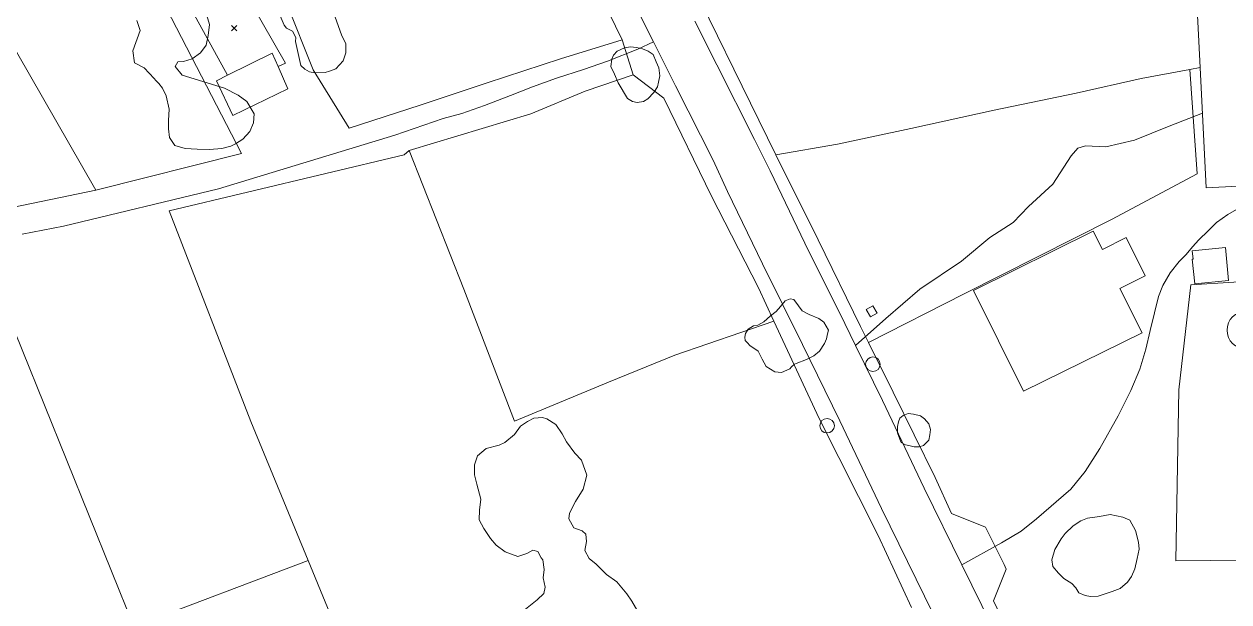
# Model space of a CAD drawing. Header units: metres. Extents: x 4652992 to 4879070, y 2074171 to 2309877.
# Drawn here: x 4653611.2 to 4653738.8, y 2306370.4 to 2306431.7 of the extents above; entities that cross this region are included whole.
import ezdxf

# ---------------------------------------------------------------- set-up
doc = ezdxf.new("R2010")
doc.units = ezdxf.units.M
doc.header["$MEASUREMENT"] = 0
doc.linetypes.add('DGN Style 3', pattern=[92.779933, 66.271381, -26.508552])
doc.layers.get('0').update_dxf_attribs({"color": 4, "lineweight": 0})
for name, color, linetype, lineweight in [('Level 14', 6, 'Continuous', 0), ('Level 18', 5, 'Continuous', 0), ('Level 20', 30, 'DGN Style 3', 0), ('Level 30', 5, 'Continuous', 0), ('Level 31', 38, 'Continuous', 0), ('Level 37', 3, 'Continuous', 0), ('Level 38', 3, 'Continuous', 0), ('Level 40', 1, 'Continuous', 0), ('Level 61', 4, 'Continuous', 0), ('Level 62', 4, 'Continuous', 0), ('Level 63', 3, 'Continuous', 0)]:
    doc.layers.add(name, color=color, linetype=linetype, lineweight=lineweight)

# ---------------------------------------------------------------- blocks, each defined once
blk = doc.blocks.new('POSTE')
at = {"color": 0, "linetype": 'ByBlock', "lineweight": -2}
blk.add_circle((0, 0), 0.77, dxfattribs=at)
blk = doc.blocks.new('TANQUE')
at = {"color": 0, "linetype": 'ByBlock', "lineweight": -2, "ltscale": 10}
blk.add_circle((0, 0), 2, dxfattribs=at)
blk = doc.blocks.new('COTA')
at = {"color": 0, "linetype": 'ByBlock', "lineweight": -2, "ltscale": 10}
for p, q in [((0, 0), (-1.419522, -1.408457)), ((-1.408457, 1.419522), (0, 0)), ((1.419522, 1.408457), (0, 0)), ((0, 0), (1.408457, -1.419522))]:
    blk.add_line(p, q, dxfattribs=at)

msp = doc.modelspace()

# ---------------------------------------------------------------- linework, layer by layer
at = {"layer": 'Level 18', "color": 30}
for points in [[(4653710.242689, 2306363.486932, 1426.375225), (4653702.023244, 2306380.285902, 1427.043853), (4653697.598193, 2306389.580819, 1427.369086), (4653693.647065, 2306397.684758, 1427.504545), (4653689.403111, 2306406.236019, 1427.781527), (4653685.709597, 2306413.913902, 1427.941581), (4653684.165232, 2306417.22654, 1428.009909), (4653680.184834, 2306425.117749, 1428.251859), (4653677.846353, 2306429.784426, 1428.316116), (4653674.675884, 2306436.104117, 1428.393662)], [(4653682.226097, 2306431.981661, 1428.375729), (4653684.562697, 2306427.318739, 1428.249282), (4653688.54428, 2306419.425181, 1428.040236), (4653690.215349, 2306416.081434, 1427.957716), (4653693.895533, 2306408.431261, 1427.763163), (4653698.133638, 2306399.891786, 1427.551654), (4653699.265166, 2306397.570973, 1427.479955), (4653702.102687, 2306391.75109, 1427.300155), (4653706.52624, 2306382.45932, 1427.036262), (4653710.520956, 2306374.294887, 1426.707362), (4653714.739392, 2306365.673211, 1426.457981), (4653720.637683, 2306353.464386, 1426.109401), (4653725.90008, 2306342.537204, 1425.852397), (4653730.915603, 2306331.946354, 1425.652515), (4653734.080399, 2306325.337785, 1425.520615), (4653735.582141, 2306322.207072, 1425.494453), (4653736.77057, 2306319.713013, 1425.474322), (4653738.03723, 2306316.883366, 1425.411725), (4653739.18196, 2306314.334364, 1425.367834)]]:
    msp.add_polyline3d(points, dxfattribs=at)
at = {"layer": 'Level 20', "linetype": 'Continuous'}
for points in [[(4653677.846353, 2306429.784426, 1428.7), (4653676.180416, 2306429.00386, 1429.2), (4653672.970488, 2306427.722606, 1429.55), (4653670.432484, 2306426.823736, 1429.65), (4653667.598006, 2306425.91094, 1429.8), (4653665.035943, 2306425.012255, 1430), (4653662.696097, 2306424.09477, 1430.25), (4653659.968642, 2306423.015098, 1430.45), (4653657.554754, 2306422.175884, 1430.61), (4653655.593509, 2306421.650868, 1430.5952), (4653650.463192, 2306419.891929, 1430.2952), (4653631.769931, 2306414.180866, 1432.2952), (4653615.366996, 2306410.221896, 1433.2952), (4653610.982096, 2306409.361819, 1433.4952)], [(4653699.265166, 2306397.570973, 1427.48), (4653702.465396, 2306400.447076, 1427.6692), (4653706.054412, 2306403.534715, 1427.5692), (4653710.471441, 2306406.525767, 1427.2692), (4653713.479278, 2306409.021811, 1426.8692), (4653715.944391, 2306410.617058, 1426.5692), (4653717.573068, 2306412.327989, 1426.5692), (4653720.153447, 2306414.681651, 1426.3692), (4653722.104147, 2306417.69963, 1425.9692), (4653722.791958, 2306418.497201, 1425.8692), (4653723.605175, 2306418.74913, 1425.7692), (4653725.779269, 2306418.642423, 1425.7692), (4653728.819467, 2306419.341014, 1425.6692), (4653732.467933, 2306420.821127, 1425.5692), (4653735.997644, 2306422.192989, 1425.5692)], [(4653710.520956, 2306374.294887, 1426.992072), (4653714.713086, 2306376.65895, 1426.983894), (4653716.80195, 2306377.871985, 1426.983894), (4653718.424207, 2306379.179442, 1426.983894), (4653722.050621, 2306382.333513, 1426.983894), (4653723.574417, 2306384.212607, 1426.933895), (4653725.129823, 2306386.637665, 1426.833895), (4653727.094117, 2306390.116993, 1426.783894), (4653728.404778, 2306392.790186, 1426.733894), (4653729.365406, 2306395.078498, 1426.683895), (4653730.015897, 2306397.171333, 1426.683895), (4653730.458138, 2306399.171944, 1426.683895), (4653730.925483, 2306401.033256, 1426.683895), (4653731.363693, 2306402.756943, 1426.633895), (4653731.79891, 2306403.945595, 1426.583895), (4653732.591012, 2306405.294319, 1426.483894), (4653733.535051, 2306406.461025, 1426.433895), (4653734.253496, 2306407.191173, 1426.383895), (4653734.977131, 2306408.081348, 1426.183895), (4653735.596761, 2306408.72467, 1426.133895), (4653736.647841, 2306409.754762, 1426.033894), (4653737.500817, 2306410.61071, 1425.933895), (4653738.705684, 2306411.467882, 1425.783894), (4653739.844166, 2306412.132899, 1425.683895)]]:
    msp.add_polyline3d(points, dxfattribs=at)
at = {"layer": 'Level 30', "color": 1, "elevation": 1427.655991, "flags": 128}
msp.add_lwpolyline([(4653743.845399, 2306414.666418), (4653736.396736, 2306414.293566), (4653735.751887, 2306427.057392), (4653735.190779, 2306438.163666), (4653745.993721, 2306438.919091), (4653746.050374, 2306438.025951), (4653747.499082, 2306415.187189), (4653747.520447, 2306414.850377), (4653743.845399, 2306414.666418)], dxfattribs=at)
at = {"layer": 'Level 30', "color": 1}
for points in [[(4653639.115433, 2306424.805071, 1432.838304), (4653633.288172, 2306421.974163, 1433.038305), (4653631.56384, 2306425.645011, 1433.038305), (4653632.739894, 2306426.232198, 1433.038305), (4653637.45978, 2306428.58877, 1433.038305), (4653638.087706, 2306427.153757, 1432.962452), (4653639.115433, 2306424.805071, 1432.838304)], [(4653724.44643, 2306409.706936, 1429.605991), (4653725.415607, 2306407.759884, 1429.605991), (4653727.922233, 2306409.007597, 1429.005992), (4653729.941581, 2306404.950775, 1429.005992), (4653727.268317, 2306403.620115, 1429.555992), (4653729.611445, 2306398.912827, 1429.505992), (4653717.066869, 2306392.727598, 1429.605991), (4653711.758766, 2306403.391447, 1429.605991), (4653724.44643, 2306409.706936, 1429.605991)]]:
    msp.add_polyline3d(points, dxfattribs=at)
at = {"layer": 'Level 31', "elevation": 1428.355991, "flags": 128}
for points in [[(4653738.750914, 2306404.459338), (4653735.18919, 2306404.103685), (4653734.9277, 2306406.722402), (4653735.015561, 2306406.731176), (4653734.92783, 2306407.609771), (4653738.455648, 2306407.962038), (4653738.750914, 2306404.459338)], [(4653701.534932, 2306400.998851), (4653700.833843, 2306400.601947), (4653700.391646, 2306401.405064), (4653701.097334, 2306401.793616), (4653701.534932, 2306400.998851)]]:
    msp.add_lwpolyline(points, dxfattribs=at)
at = {"layer": 'Level 37'}
for points in [[(4653516.611392, 2306434.437162, 1432.9159), (4653506.32254, 2306445.643332, 1436.9159), (4653497.112978, 2306456.474469, 1440.2159), (4653476.767489, 2306476.020445, 1445.5159), (4653457.573586, 2306495.465978, 1447.3159), (4653447.991205, 2306504.566583, 1447.5159), (4653442.296653, 2306508.105005, 1447.9159), (4653416.49711, 2306488.150733, 1450.2827), (4653428.328386, 2306473.831061, 1449.0827), (4653445.453213, 2306449.055497, 1446.6827), (4653456.643227, 2306431.729967, 1444.3827), (4653466.077303, 2306416.375853, 1441.0827), (4653470.607451, 2306409.566023, 1437.9827), (4653472.185595, 2306406.547383, 1437.9827), (4653476.40877, 2306398.505812, 1440.0827), (4653479.007622, 2306393.959132, 1441.1827), (4653482.320297, 2306386.373971, 1442.2584), (4653511.714346, 2306392.028407, 1441.3827), (4653526.440558, 2306394.956685, 1440.1827), (4653546.738718, 2306398.748562, 1439.0845), (4653554.1645, 2306400.135764, 1438.6827), (4653590.836264, 2306408.24265, 1436.0827), (4653618.768789, 2306414.027143, 1434.082695)], [(4653690.811628, 2306417.783358, 1429.405991), (4653688.141224, 2306423.260314, 1429.7), (4653682.877551, 2306434.027157, 1429.905991), (4653679.236219, 2306441.24924, 1430.055992), (4653675.491759, 2306448.666665, 1430.055992), (4653672.760995, 2306454.105275, 1430.099941), (4653669.27841, 2306461.041217, 1430.155991), (4653665.793088, 2306468.388983, 1429.955992), (4653663.077963, 2306473.716255, 1429.555992), (4653661.273215, 2306477.41342, 1428.905991), (4653659.49208, 2306481.045787, 1428.055992), (4653657.780169, 2306484.76696, 1427.655991), (4653653.647973, 2306493.545317, 1427.405991), (4653652.633495, 2306495.409291, 1427.27512), (4653651.710053, 2306497.105997, 1427.155991)], [(4653618.768847, 2306414.027041, 1434.0827), (4653634.222119, 2306417.946317, 1432.8827), (4653625.22111, 2306435.388488, 1432.1827), (4653631.331321, 2306438.527504, 1432.0827), (4653630.200442, 2306441.769453, 1431.7827), (4653632.519057, 2306448.301702, 1431.7827), (4653624.775863, 2306463.914834, 1429.0827), (4653622.616841, 2306470.348532, 1426.7827), (4653620.31977, 2306475.569037, 1425.4827), (4653617.577526, 2306482.123821, 1425.4827), (4653597.064783, 2306475.991584, 1427.082741), (4653587.047692, 2306466.111183, 1427.382741), (4653591.061625, 2306459.921106, 1427.48274), (4653597.616956, 2306450.155459, 1430.382741), (4653604.852495, 2306438.375813, 1432.98274), (4653618.768789, 2306414.027143, 1434.082695), (4653618.768847, 2306414.027041, 1434.0827)], [(4653674.546217, 2306429.97876, 1429.555992), (4653668.014856, 2306427.962207, 1430.505992), (4653660.230947, 2306425.424761, 1431.405991), (4653653.135481, 2306423.04866, 1431.655991), (4653645.623696, 2306420.609482, 1432.106), (4653641.799881, 2306426.818051, 1432.5), (4653639.028932, 2306433.798534, 1432.5), (4653642.273359, 2306435.28432, 1432.406), (4653644.914435, 2306436.494369, 1432.205992), (4653657.147278, 2306442.707557, 1431.205992), (4653660.91806, 2306444.626122, 1430.905991), (4653664.875922, 2306446.590461, 1430.755992), (4653666.556035, 2306446.083918, 1430.655991), (4653667.172973, 2306445.549217, 1430.655991), (4653669.510613, 2306440.304768, 1430.655991), (4653674.546217, 2306429.97876, 1429.555992)], [(4653735.751887, 2306427.057392, 1426.705992), (4653734.667532, 2306426.853438, 1426.705992), (4653729.517005, 2306425.884688, 1426.705992), (4653722.631962, 2306424.345761, 1427.005992), (4653713.929196, 2306422.513468, 1427.505992), (4653705.104561, 2306420.590205, 1427.955992), (4653697.345328, 2306418.932386, 1428.555992), (4653690.811628, 2306417.783358, 1429.405991)], [(4653654.884395, 2306341.75573, 1432.7106), (4653649.965154, 2306353.628758, 1432.282741), (4653641.273707, 2306374.760241, 1432.930681), (4653635.209804, 2306389.503388, 1433.382741), (4653626.535399, 2306411.849191, 1433.382741), (4653651.457135, 2306417.773225, 1432.082741), (4653651.983498, 2306418.261044, 1431.756), (4653664.865922, 2306422.148545, 1430.956), (4653670.62666, 2306424.551042, 1430.656), (4653675.705062, 2306426.280847, 1429.906), (4653678.950946, 2306423.799453, 1430.055992), (4653684.002647, 2306413.419369, 1429.655991), (4653688.973554, 2306403.674634, 1430.683895), (4653690.605349, 2306400.156047, 1430.747417), (4653695.39569, 2306389.826792, 1430.933895), (4653701.654278, 2306377.410333, 1429.833895), (4653705.198365, 2306369.802108, 1428.983894)], [(4653700.637189, 2306397.876138, 1429.184716), (4653710.767606, 2306403.035038, 1428.683895), (4653726.378257, 2306410.942077, 1427.733894), (4653735.444188, 2306415.769599, 1426.833895), (4653734.667532, 2306426.853438, 1426.705992)], [(4653690.605349, 2306400.156047, 1430.747417), (4653680.121112, 2306396.541899, 1430.933895), (4653673.074988, 2306393.688898, 1431.433895), (4653663.147999, 2306389.550069, 1432.333895), (4653657.770777, 2306403.548045, 1432.533894), (4653651.983498, 2306418.261044, 1431.755992)], [(4653690.811628, 2306417.783358, 1429.405991), (4653695.304795, 2306408.759719, 1429.333895), (4653699.790034, 2306399.594307, 1429.233894), (4653700.637189, 2306397.876138, 1429.184716), (4653703.235232, 2306392.606878, 1429.033894), (4653707.704624, 2306383.55623, 1428.833895), (4653709.417585, 2306379.769797, 1428.683895), (4653713.03023, 2306378.310474, 1428.783894)], [(4653641.273707, 2306374.760241, 1432.9307), (4653622.81197, 2306367.782686, 1434.1827), (4653606.210547, 2306408.843806, 1434.7827), (4653576.756039, 2306402.424037, 1436.8827), (4653592.085986, 2306365.107736, 1436.2827), (4653610.554654, 2306317.880301, 1434.5256)], [(4653714.994231, 2306374.335387, 1428.783894), (4653715.230957, 2306373.864478, 1428.783894), (4653713.876496, 2306370.47859, 1428.383895), (4653720.742938, 2306356.079365, 1427.583895), (4653726.750866, 2306343.401385, 1427.433895), (4653729.201692, 2306338.166226, 1427.289818), (4653733.555098, 2306328.867003, 1427.033894), (4653737.289629, 2306320.867963, 1426.883895), (4653739.61968, 2306315.705659, 1426.683895), (4653740.173972, 2306314.383731, 1426.683895)]]:
    msp.add_polyline3d(points, dxfattribs=at)
at = {"layer": 'Level 38'}
for p, q in [((4653674.546217, 2306429.97876, 1429.555992), (4653675.705062, 2306426.280847, 1429.905991)), ((4653714.994231, 2306374.335387, 1428.783894), (4653713.03023, 2306378.310474, 1428.783894))]:
    msp.add_line(p, q, dxfattribs=at)
at = {"layer": 'Level 40', "color": 3, "flags": 128}
for points, elevation in [([(4653688.943347, 2306396.974964), (4653688.07097, 2306397.569976), (4653687.822528, 2306397.848558), (4653687.566458, 2306398.090614), (4653687.524832, 2306398.441568), (4653687.608813, 2306398.843247), (4653687.899589, 2306399.3173), (4653688.432542, 2306399.666294), (4653688.904428, 2306399.723176), (4653689.555349, 2306400.08639), (4653690.259682, 2306400.705189), (4653690.859917, 2306401.192788), (4653691.313018, 2306401.710094), (4653691.818145, 2306402.292977), (4653692.328168, 2306402.532414), (4653692.732762, 2306402.450702), (4653693.206871, 2306401.784189), (4653693.593539, 2306401.249461), (4653694.357062, 2306400.866914), (4653695.378144, 2306400.432328), (4653695.913398, 2306400.057808), (4653696.386356, 2306399.201086), (4653696.302489, 2306398.799359), (4653696.195745, 2306398.288055), (4653695.978618, 2306397.799035), (4653695.45684, 2306396.952833), (4653694.856502, 2306396.465078), (4653694.050651, 2306396.094986), (4653692.964368, 2306395.667366), (4653692.794313, 2306395.587529), (4653692.468105, 2306395.310835), (4653692.31195, 2306395.113975), (4653691.424875, 2306394.722223), (4653690.710598, 2306394.790475), (4653689.793634, 2306395.356548), (4653689.379234, 2306396.125545), (4653688.943347, 2306396.974964)], 1433.283894), ([(4653704.545606, 2306387.034929), (4653704.104754, 2306387.287433), (4653703.933322, 2306387.648743), (4653703.716552, 2306388.318607), (4653703.689363, 2306388.977305), (4653703.792779, 2306389.473482), (4653703.958772, 2306389.875343), (4653704.287111, 2306390.135509), (4653704.825872, 2306390.35312), (4653705.389133, 2306390.293644), (4653706.146523, 2306390.113272), (4653706.571056, 2306389.782491), (4653707.036444, 2306389.252928), (4653707.185272, 2306388.651276), (4653707.123643, 2306388.092162), (4653707.009393, 2306387.543669), (4653706.521375, 2306387.043543), (4653706.452435, 2306386.975827), (4653705.982528, 2306386.8259), (4653705.460911, 2306386.82254), (4653705.045435, 2306386.933812), (4653704.545606, 2306387.034929)], 1430.283894)]:
    msp.add_lwpolyline(points, dxfattribs=dict(at, elevation=elevation))
at = {"layer": 'Level 40', "color": 3}
for points in [[(4653630.549192, 2306432.557887, 1445.5), (4653630.812751, 2306431.620355, 1445.5), (4653630.666389, 2306430.439559, 1445.5), (4653630.472103, 2306429.429213, 1445.5), (4653629.872274, 2306428.618086, 1445.5), (4653628.983615, 2306427.983642, 1445.5), (4653628.076926, 2306427.675106, 1445.5), (4653627.455671, 2306427.641564, 1442.5), (4653627.202662, 2306427.170991, 1442.5), (4653627.929144, 2306426.239108, 1442.5), (4653632.403258, 2306424.851604, 1442), (4653633.848672, 2306424.119784, 1442), (4653634.792035, 2306423.42834, 1442), (4653635.565402, 2306422.1473, 1442), (4653635.496318, 2306421.198708, 1442), (4653635.089018, 2306420.258846, 1442), (4653634.364478, 2306419.436834, 1442), (4653633.593633, 2306418.963276, 1442), (4653633.093723, 2306418.720317, 1442), (4653632.135863, 2306418.452637, 1442), (4653630.816641, 2306418.367929, 1442), (4653629.518407, 2306418.392341, 1442), (4653628.23067, 2306418.471312, 1442), (4653627.159259, 2306418.791431, 1442), (4653626.585607, 2306419.637848, 1442), (4653626.48039, 2306420.563534, 1442), (4653626.473918, 2306421.413554, 1442), (4653626.540893, 2306422.645465, 1442), (4653626.246526, 2306424.060314, 1442), (4653625.83675, 2306424.875028, 1442), (4653625.473258, 2306425.341305, 1442), (4653625.1434, 2306425.687921, 1442), (4653624.95641, 2306425.89378, 1442), (4653623.919864, 2306427.012527, 1440.5), (4653622.888335, 2306427.551947, 1440.5), (4653622.688291, 2306428.810511, 1439.5), (4653623.469941, 2306430.960372, 1438.5097), (4653623.11304, 2306432.034349, 1438.5)], [(4653639.603952, 2306430.910334, 1434), (4653638.994902, 2306431.237702, 1434), (4653638.717598, 2306431.542952, 1434), (4653638.198658, 2306432.775796, 1434)], [(4653644.142417, 2306432.383984, 1435), (4653644.816298, 2306430.521187, 1437.5), (4653645.258315, 2306429.559152, 1437.5), (4653645.281852, 2306428.594429, 1437.5), (4653644.998457, 2306427.772466, 1437.5), (4653644.208232, 2306426.923133, 1437.5), (4653643.534073, 2306426.6776, 1437.5), (4653643.084634, 2306426.513911, 1437.5), (4653641.99038, 2306426.474753, 1437.5), (4653641.426169, 2306426.583718, 1437.5), (4653640.940954, 2306426.886166, 1437.5), (4653640.511519, 2306427.261336, 1437.5), (4653639.948739, 2306429.810199, 1437), (4653639.964318, 2306430.239804, 1435.5), (4653639.603952, 2306430.910334, 1434)], [(4653673.708055, 2306426.349695, 1431.983894), (4653673.342478, 2306427.170297, 1431.983894), (4653673.431191, 2306427.934894, 1431.983894), (4653673.627432, 2306428.35771, 1431.983894), (4653674.002789, 2306428.779999, 1431.983894), (4653674.768081, 2306429.146773, 1431.733894), (4653675.43038, 2306429.226846, 1431.733894), (4653676.064054, 2306429.170376, 1431.733894), (4653676.683429, 2306429.045631, 1431.733894), (4653677.308604, 2306428.777401, 1431.733894), (4653677.809097, 2306428.427536, 1431.733894), (4653678.147748, 2306427.64769, 1431.733894), (4653678.411802, 2306427.025159, 1431.733894), (4653678.522526, 2306426.184379, 1431.733894), (4653678.379387, 2306425.501459, 1431.733894), (4653678.272028, 2306424.989247, 1431.733894), (4653677.895106, 2306424.388969, 1431.733894), (4653677.255767, 2306423.734772, 1431.733894), (4653676.798418, 2306423.435413, 1431.733894), (4653676.123749, 2306423.337093, 1431.983894), (4653675.642116, 2306423.434164, 1431.983894), (4653675.10024, 2306423.756844, 1431.983894), (4653674.120977, 2306425.412776, 1431.983894), (4653673.708055, 2306426.349695, 1431.983894)], [(4653664.115384, 2306369.481431, 1440.9339), (4653665.534229, 2306370.586873, 1440.6839), (4653666.240586, 2306371.260091, 1440.0339), (4653666.366635, 2306371.951197, 1439.3339), (4653666.152041, 2306372.929265, 1438.6839), (4653666.282095, 2306373.82645, 1438.6839), (4653666.145309, 2306374.835386, 1438.6839), (4653665.957387, 2306375.046628, 1438.6839), (4653665.610369, 2306375.722791, 1438.9839), (4653665.077348, 2306375.873388, 1439.6339), (4653664.429621, 2306375.528162, 1440.6839), (4653663.482196, 2306375.200556, 1442.0839), (4653662.144369, 2306375.701261, 1442.0839), (4653661.196539, 2306376.409772, 1442.0839), (4653660.592455, 2306377.105939, 1442.0839), (4653659.891685, 2306378.165859, 1442.0839), (4653659.389263, 2306379.070766, 1442.0839), (4653659.431177, 2306380.094743, 1442.0839), (4653659.563084, 2306381.272462, 1442.0839), (4653659.144026, 2306382.848397, 1442.0839), (4653658.897724, 2306383.873095, 1442.0839), (4653658.884319, 2306384.907881, 1442.0839), (4653659.20289, 2306385.875367, 1442.0839), (4653660.118512, 2306386.664591, 1442.0839), (4653661.518145, 2306387.011857, 1442.0839), (4653662.096954, 2306387.295977, 1442.0839), (4653663.134733, 2306388.117761, 1442.0839), (4653663.785143, 2306389.017903, 1442.0839), (4653664.520749, 2306389.499543, 1442.0839), (4653665.177935, 2306389.882412, 1442.0839), (4653666.109452, 2306389.923197, 1442.0839), (4653666.540615, 2306389.778643, 1442.0839), (4653667.511329, 2306389.181005, 1442.0839), (4653668.16848, 2306388.188195, 1442.0839), (4653668.627368, 2306387.350082, 1442.0839), (4653669.526802, 2306386.136071, 1442.0839), (4653670.241809, 2306385.417978, 1442.0839), (4653670.808021, 2306383.816279, 1441.8839), (4653670.423419, 2306382.3333, 1441.7339), (4653669.600383, 2306381.040629, 1441.4339), (4653668.966925, 2306379.784449, 1440.6839), (4653668.899965, 2306379.203938, 1439.5839), (4653669.425964, 2306378.223601, 1438.8339), (4653670.311484, 2306377.916353, 1438.4839), (4653670.699146, 2306377.549178, 1438.4839), (4653670.771153, 2306376.784139, 1438.4839)], [(4653720.767509, 2306373.417497, 1429.333895), (4653720.140227, 2306374.118188, 1429.733894), (4653720.04809, 2306374.836253, 1429.983894), (4653720.364471, 2306375.949396, 1430.133895), (4653721.04945, 2306377.073778, 1430.133895), (4653721.455054, 2306377.643532, 1430.133895), (4653722.319408, 2306378.446315, 1430.133895), (4653723.126904, 2306378.975413, 1430.133895), (4653723.846303, 2306379.277914, 1430.133895), (4653725.110598, 2306379.450801, 1429.933895), (4653726.215055, 2306379.646649, 1429.633895), (4653727.555092, 2306379.381356, 1429.483894), (4653728.305781, 2306379.046887, 1429.283894), (4653728.899863, 2306377.953046, 1429.133895), (4653729.219622, 2306376.72536, 1428.933895), (4653729.310159, 2306375.972105, 1428.933895), (4653729.106957, 2306374.992449, 1428.933895), (4653728.839879, 2306373.903148, 1428.933895), (4653728.503127, 2306373.072911, 1428.933895), (4653728.049101, 2306372.470587, 1428.933895), (4653727.294329, 2306371.806634, 1428.933895), (4653726.446695, 2306371.488225, 1428.933895), (4653724.948439, 2306370.997284, 1429.133895), (4653724.158026, 2306370.953268, 1429.133895), (4653723.566136, 2306371.073187, 1429.133895), (4653722.926979, 2306371.34755, 1429.333895), (4653722.58255, 2306371.866292, 1429.333895), (4653722.182433, 2306372.314668, 1429.333895), (4653721.309056, 2306372.858895, 1429.333895), (4653720.767509, 2306373.417497, 1429.333895)], [(4653670.771153, 2306376.784139, 1438.4839), (4653670.573892, 2306375.842698, 1438.4839), (4653671.035914, 2306374.998499, 1438.4839), (4653671.778869, 2306374.385991, 1438.4839), (4653672.886462, 2306373.295316, 1438.4839), (4653673.978144, 2306372.497403, 1438.8839), (4653675.032577, 2306371.233809, 1439.9339), (4653675.576358, 2306370.449243, 1440.6839), (4653676.20964, 2306369.359421, 1441.2339)]]:
    msp.add_polyline3d(points, dxfattribs=at)
at = {"layer": 'Level 62'}
for points in [[(4653632.739798, 2306426.232374, 1431.323923), (4653628.647622, 2306433.704373, 1431.4952), (4653633.805442, 2306436.427405, 1431.1952), (4653638.861109, 2306427.514518, 1430.9952), (4653638.087887, 2306427.153842, 1431.03788)], [(4653743.878809, 2306404.562289, 1426.6), (4653744.565898, 2306393.893063, 1426.65), (4653745.14807, 2306375.884914, 1427), (4653744.716817, 2306375.211635, 1427), (4653744.090683, 2306374.831315, 1427), (4653733.196515, 2306374.731923, 1426.6), (4653733.486744, 2306392.853069, 1426.6), (4653734.775031, 2306403.987829, 1426.6), (4653743.878809, 2306404.562289, 1426.6)]]:
    msp.add_polyline3d(points, dxfattribs=at)

# ---------------------------------------------------------------- block references
at = {"layer": 'Level 14', "zscale": 0.1}
msp.add_blockref('TANQUE', (4653740.608429, 2306399.195772, 1428.433895), dxfattribs=at)
at = {"layer": 'Level 61', "zscale": 0.1}
for p in [(4653701.097426, 2306395.583999, 1427.833895), (4653696.242241, 2306389.064148, 1429.533894)]:
    msp.add_blockref('POSTE', p, dxfattribs=at)
at = {"layer": 'Level 63', "xscale": 0.2, "yscale": 0.2, "zscale": 0.1}
msp.add_blockref('COTA', (4653633.444483, 2306431.227963, 1431.239368), dxfattribs=at)

doc.saveas('drawing.dxf')
